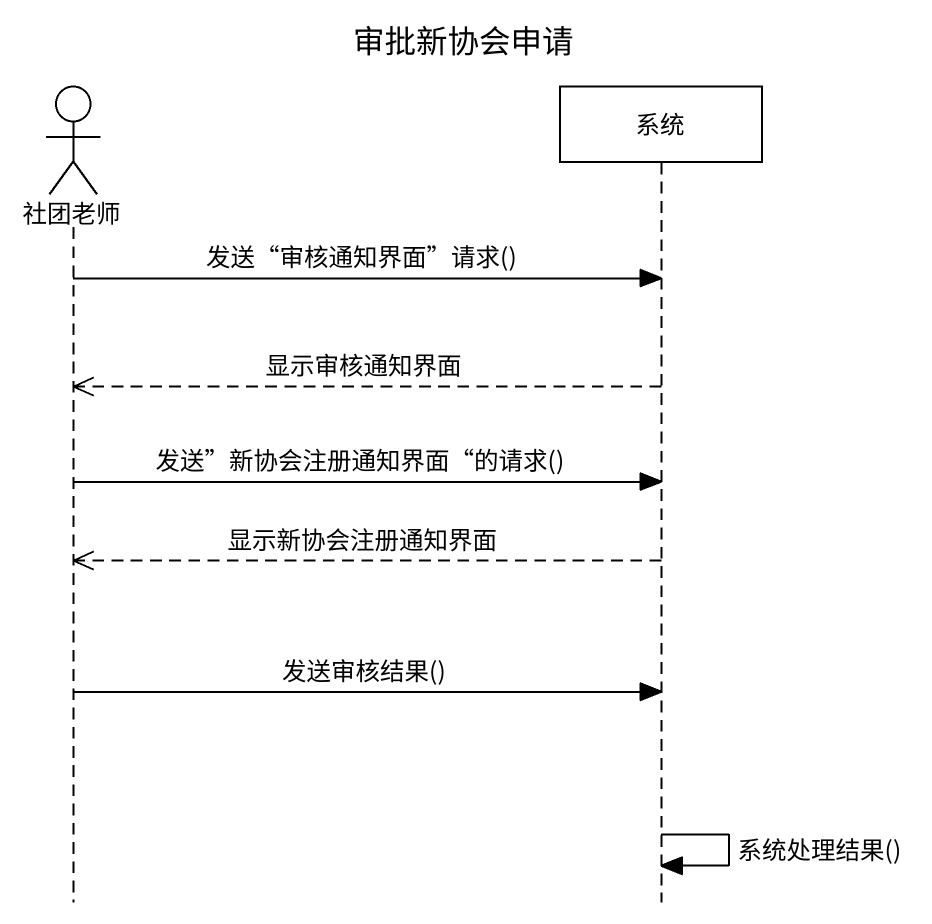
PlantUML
@startuml
title 审批新协会申请
hide footbox
actor 社团老师
participant 系统

社团老师 -> 系统 : 发送“审核通知界面”请求()
系统 -->> 社团老师 : 显示审核通知界面
社团老师 -> 系统 : 发送”新协会注册通知界面“的请求()
系统 -->> 社团老师 : 显示新协会注册通知界面
社团老师 -> 系统 : 发送审核结果()
系统 -> 系统 : 系统处理结果()
@enduml
